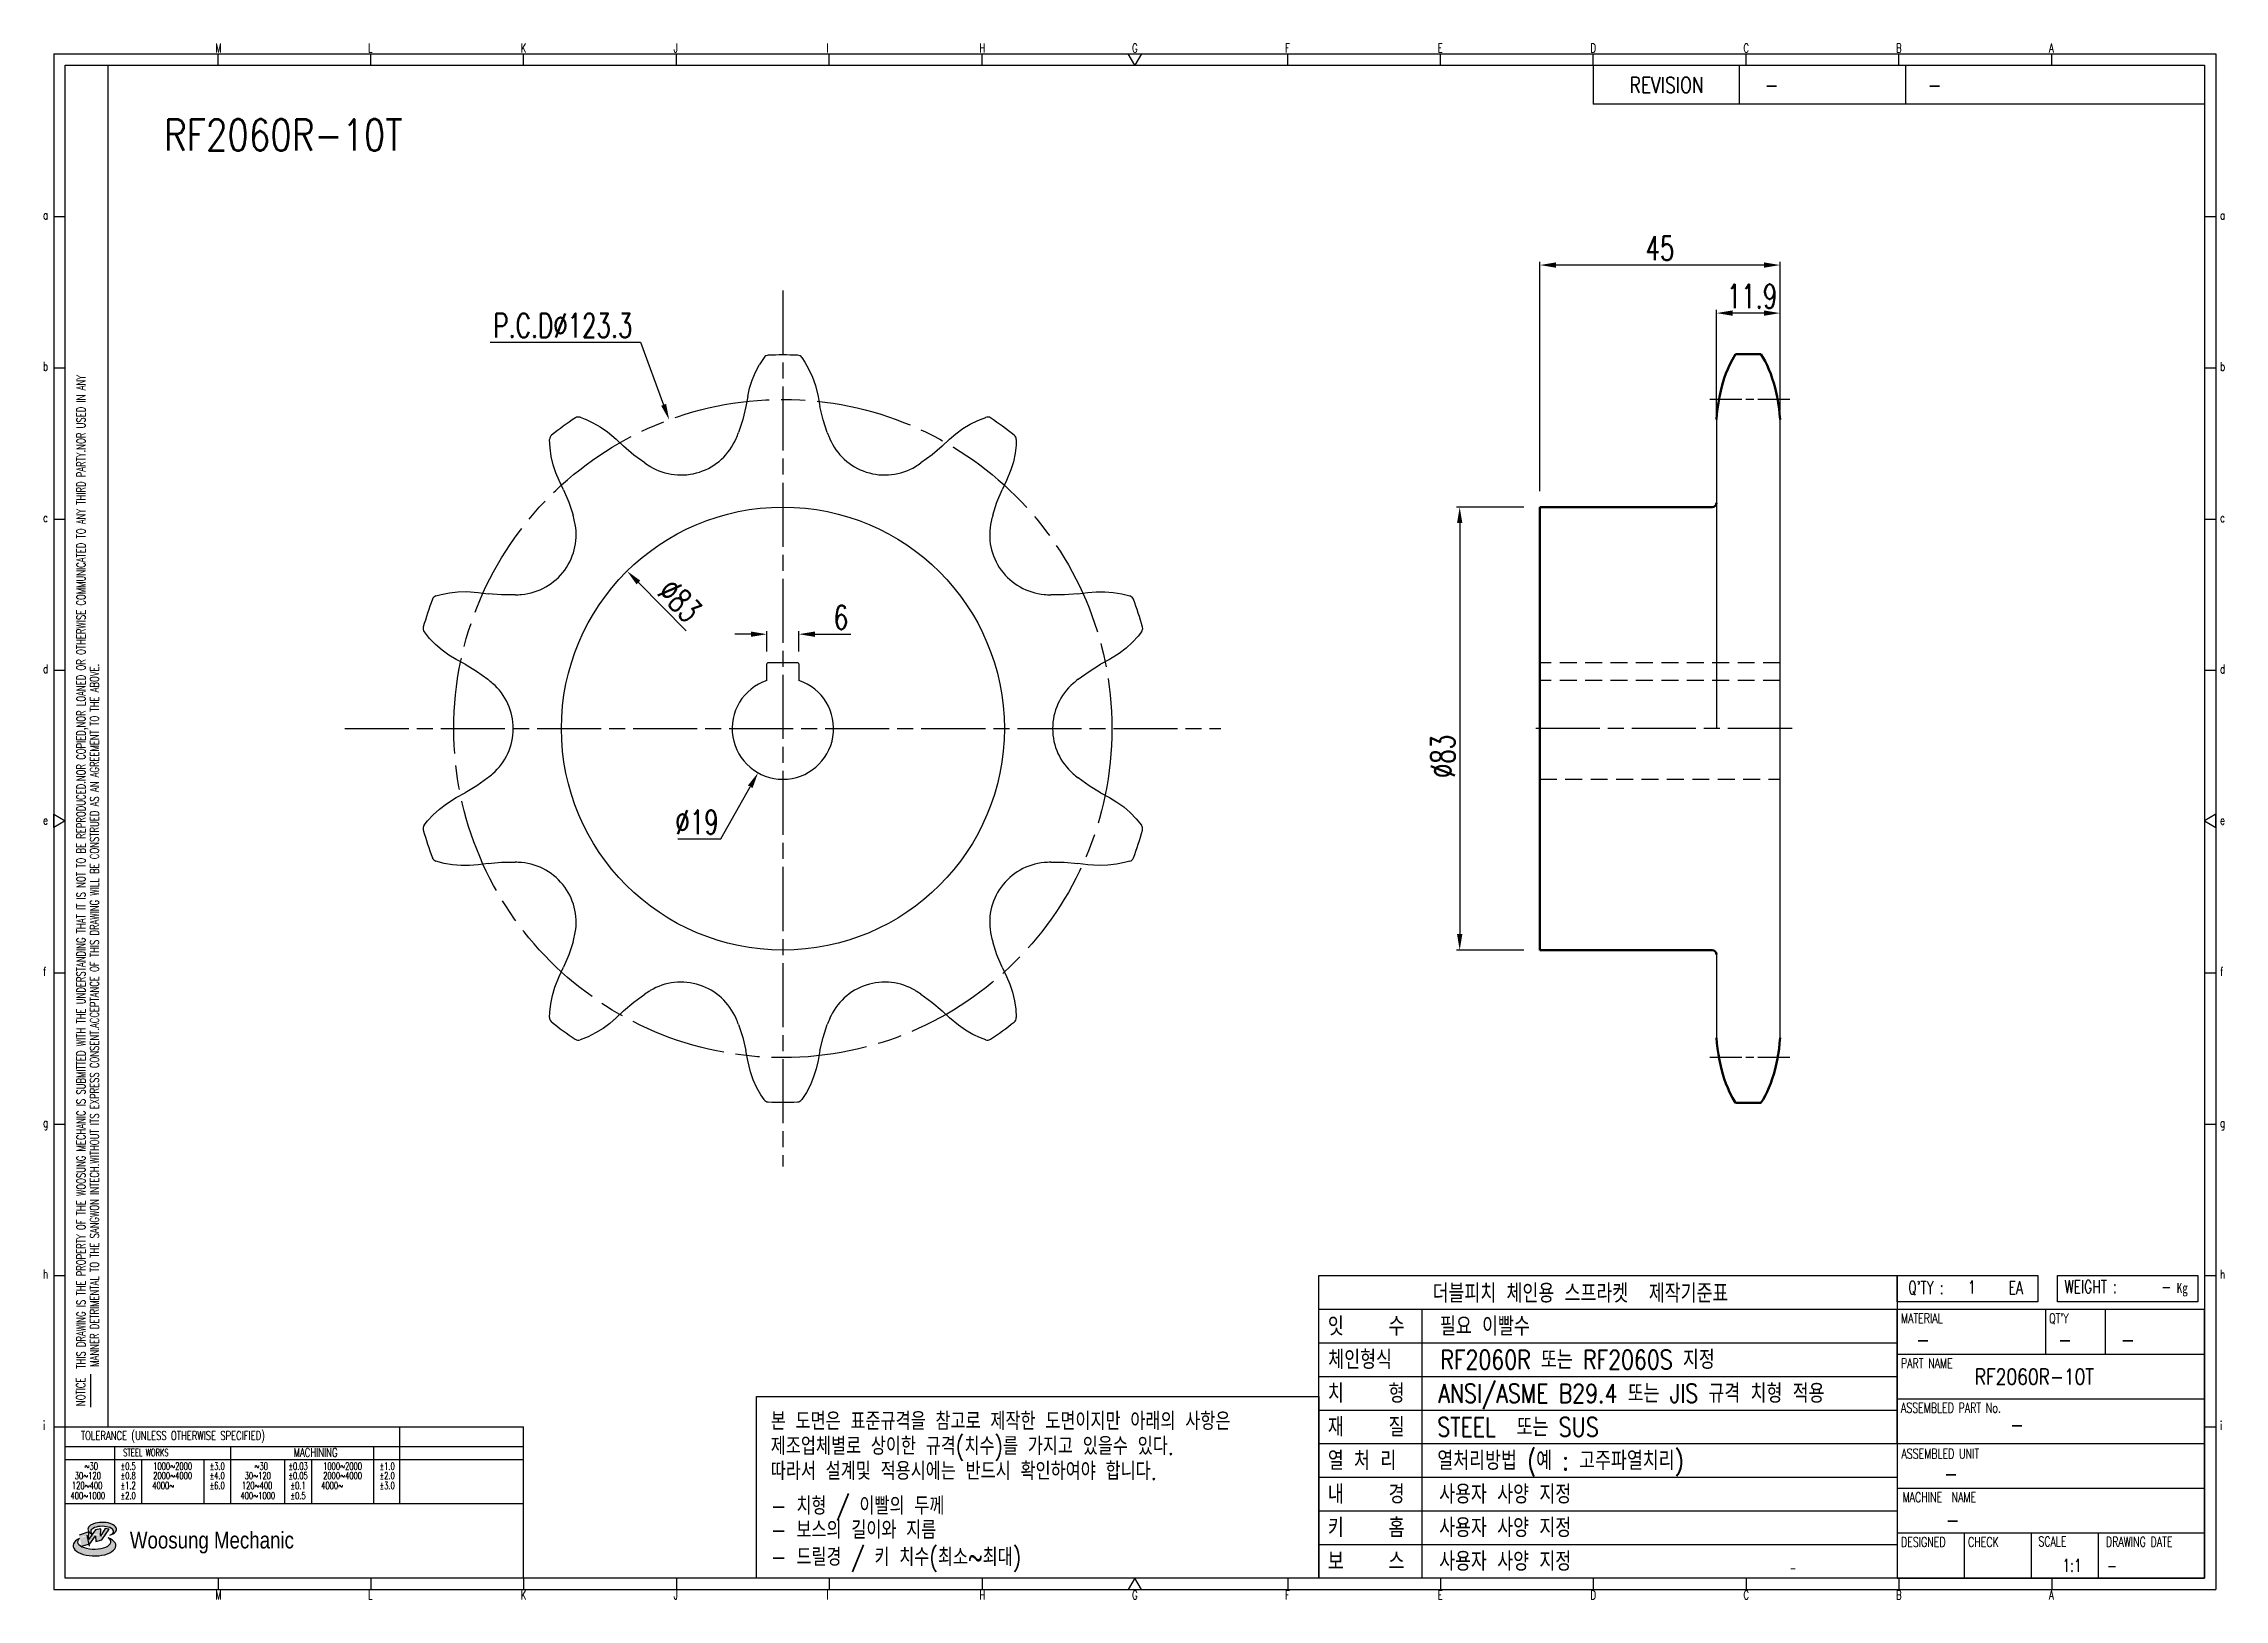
# Model space of a CAD drawing. Header units: millimetres. Extents: x -119 to 289, y -1904 to -1612.
import ezdxf
from ezdxf.enums import TextEntityAlignment as Align

# ---------------------------------------------------------------- set-up
doc = ezdxf.new("R2010")
doc.units = ezdxf.units.MM
for name, pattern in [('AM_ISO08W050', [18, 12, -1.5, 3, -1.5]), ('AM_ISO08W050x2', [9, 6, -0.75, 1.5, -0.75]), ('HIDDEN', [9.525, 6.35, -3.175])]:
    doc.linetypes.add(name, pattern=pattern)
for name, color, linetype, lineweight in [('AM_0', 7, 'Continuous', 50), ('CEN1', 1, 'AM_ISO08W050', 25), ('PEN_RF1', 6, 'AM_ISO08W050x2', 25)]:
    doc.layers.add(name, color=color, linetype=linetype, lineweight=lineweight)
for name, color, linetype in [('HIDDEN_RF1', 3, 'HIDDEN'), ('S-DIM', 7, 'Continuous'), ('TITLE', 7, 'Continuous'), ('도면레이아웃', 7, 'Continuous')]:
    doc.layers.add(name, color=color, linetype=linetype)
doc.styles.add('HAN', font='ROMANS.shx', dxfattribs={"width": 0.7, "bigfont": 'whgtxt.shx'})
doc.styles.add('HKD_ST2', font='romans.shx', dxfattribs={"width": 0.7, "height": 4, "bigfont": '@extfont2.shx'})
doc.styles.add('HSG', font='SIMPLEX.shx', dxfattribs={"width": 0.7, "bigfont": 'HSG.shx'})
doc.styles.add('ROMANS', font='romans.shx', dxfattribs={"width": 0.7, "bigfont": 'whgtxt.shx'})
doc.styles.add('SLDTEXTSTYLE4', font='arial.ttf', dxfattribs={"width": 0.8})
doc.dimstyles.new('RF-S3', dxfattribs={"dimscale": 3, "dimtxt": 1.5, "dimasz": 1, "dimexe": 0.2, "dimexo": 1, "dimgap": 0.3, "dimtad": 1, "dimtoh": 1, "dimdec": 1, "dimrnd": 0.01, "dimzin": 9, "dimdsep": 46, "dimtxsty": 'HSG', "dimcen": 0, "dimclrd": 1, "dimclre": 1, "dimclrt": 150, "dimazin": 2, "dimtp": 1, "dimtm": 1, "dimtfac": 0.5, "dimtdec": 1, "dimtofl": 0, "dimtmove": 0, "dimatfit": 3, "dimfxl": 0, "dimtvp": 1, "dimtolj": 2, "dimlwd": -1, "dimlwe": -1, "dimarcsym": 0})

# ---------------------------------------------------------------- blocks, each defined once
blk = doc.blocks.new('SUYWSHJH')
at = {"layer": '도면레이아웃'}
h = blk.add_hatch(color=10, dxfattribs=at)
h.paths.add_polyline_path([(1.544, 35.177), (1.554, 34.966), (1.779, 35.034), (2.054, 35.422), (1.908, 35.446), (1.728, 35.167), (1.741, 35.439), (1.547, 35.405), (1.292, 35.041), (1.295, 35.33), (0.943, 35.208), (1.03, 34.8), (1.336, 34.885)])
edge = h.paths.add_edge_path()
edge.add_ellipse((1.795, 35.421), major_axis=(-0.53, 0), ratio=0.487785, start_angle=122.36065, end_angle=403.39574)
edge.add_line((1.411, 35.244), (1.419, 35.261))
edge.add_ellipse((1.798, 35.344), major_axis=(-0.423, 0), ratio=0.444396, start_angle=131.58977, end_angle=386.19408, ccw=False)
edge = h.paths.add_edge_path()
edge.add_ellipse((1.512, 34.815), major_axis=(-0.793, 0), ratio=0.480113, start_angle=314.67633, end_angle=590.85213)
edge.add_ellipse((1.501, 34.958), major_axis=(-0.62, 0), ratio=0.43311, start_angle=331.7024, end_angle=574.42495, ccw=False)
for p, q in [((0, 90.118), (80.15, 90.118)), ((0, 90.118), (0, 33.191)), ((6.089, 89.693), (6.089, 90.118)), ((11.753, 89.693), (11.753, 90.118)), ((17.418, 89.693), (17.418, 90.118)), ((23.082, 89.693), (23.082, 90.118)), ((28.746, 89.693), (28.746, 90.118)), ((34.411, 89.693), (34.411, 90.118)), ((45.739, 89.693), (45.739, 90.118)), ((51.404, 89.693), (51.404, 90.118)), ((57.068, 89.693), (57.068, 90.118)), ((62.732, 89.693), (62.732, 90.118)), ((68.397, 89.693), (68.397, 90.118)), ((74.061, 89.693), (74.061, 90.118)), ((80.15, 90.118), (80.15, 33.191)), ((0, 84.085), (0.425, 84.085)), ((79.725, 84.085), (80.15, 84.085)), ((0, 78.478), (0.425, 78.478)), ((79.725, 78.478), (80.15, 78.478)), ((0, 72.87), (0.425, 72.87)), ((79.725, 72.87), (80.15, 72.87)), ((0, 67.262), (0.425, 67.262)), ((79.725, 67.262), (80.15, 67.262)), ((0, 56.047), (0.425, 56.047)), ((79.725, 56.047), (80.15, 56.047)), ((0, 50.439), (0.425, 50.439)), ((79.725, 50.439), (80.15, 50.439)), ((0, 44.832), (0.425, 44.832)), ((79.725, 44.832), (80.15, 44.832)), ((1.377, 39.947), (1.377, 41.174)), ((0, 39.224), (0.425, 39.224)), ((79.725, 39.224), (80.15, 39.224)), ((0, 33.191), (80.15, 33.191)), ((6.089, 33.616), (6.089, 33.191)), ((11.753, 33.616), (11.753, 33.191)), ((17.418, 33.616), (17.418, 33.191)), ((23.082, 33.616), (23.082, 33.191)), ((28.746, 33.616), (28.746, 33.191)), ((34.411, 33.616), (34.411, 33.191)), ((45.739, 33.616), (45.739, 33.191)), ((51.404, 33.616), (51.404, 33.191)), ((57.068, 33.616), (57.068, 33.191)), ((62.732, 33.616), (62.732, 33.191)), ((68.397, 33.616), (68.397, 33.191)), ((74.061, 33.616), (74.061, 33.191))]:
    blk.add_line(p, q)
at = {"color": 2}
for p, q in [((2.017, 39.224), (2.017, 89.693)), ((0.425, 39.224), (17.418, 39.224)), ((12.816, 39.224), (12.816, 36.382)), ((17.418, 33.616), (17.418, 39.224)), ((0.425, 38.487), (17.418, 38.487)), ((0.425, 38.012), (17.418, 38.012)), ((2.257, 38.487), (2.257, 36.382)), ((3.257, 38.012), (3.257, 36.382)), ((5.557, 38.012), (5.557, 36.382)), ((6.557, 38.5), (6.557, 36.382)), ((8.557, 38.012), (8.557, 36.382)), ((9.557, 38.026), (9.557, 36.382)), ((11.857, 38.487), (11.857, 36.382)), ((0.425, 36.382), (17.418, 36.382))]:
    blk.add_line(p, q, dxfattribs=at)
at = {"color": 6, "ltscale": 0.5}
for p, q in [((57.068, 89.693), (57.068, 88.246)), ((62.47, 89.693), (62.47, 88.246)), ((68.635, 89.693), (68.635, 88.246)), ((79.725, 88.246), (57.068, 88.246)), ((68.336, 38.59), (68.336, 43.563)), ((79.725, 43.563), (68.336, 43.563)), ((73.827, 43.563), (73.827, 41.905)), ((76.037, 43.563), (76.037, 41.905)), ((79.725, 38.59), (79.725, 43.563)), ((79.725, 41.905), (68.336, 41.905)), ((79.725, 40.248), (68.336, 40.248)), ((68.336, 38.59), (68.336, 33.616)), ((79.725, 38.59), (68.336, 38.59)), ((79.725, 33.616), (79.725, 38.59)), ((79.725, 36.932), (68.336, 36.932)), ((79.725, 35.274), (68.336, 35.274)), ((70.822, 33.616), (70.822, 35.274)), ((73.309, 33.616), (73.309, 35.274)), ((75.796, 33.616), (75.796, 35.274)), ((68.336, 33.616), (79.725, 33.616))]:
    blk.add_line(p, q, dxfattribs=at)
for points in [[(40.075, 89.693), (39.83, 90.118), (40.32, 90.118)], [(0.425, 89.693), (79.725, 89.693), (79.725, 33.616), (0.425, 33.616)], [(0.425, 61.679), (0, 61.433), (0, 61.924)], [(79.725, 61.679), (80.15, 61.433), (80.15, 61.924)], [(40.075, 33.616), (39.83, 33.191), (40.32, 33.191)]]:
    blk.add_lwpolyline(points, close=True)
at = {"layer": 'TITLE', "color": 20}
for p, q in [((68.336, 43.851), (68.336, 44.826)), ((68.336, 44.826), (73.54, 44.826)), ((73.54, 44.826), (73.54, 43.851)), ((74.277, 43.851), (74.277, 44.826)), ((74.277, 44.826), (79.481, 44.826)), ((79.481, 44.826), (79.481, 43.851)), ((73.54, 43.851), (68.336, 43.851)), ((79.481, 43.851), (74.277, 43.851))]:
    blk.add_line(p, q, dxfattribs=at)
at = {"layer": '도면레이아웃'}
for p, q in [((1.295, 35.33), (0.943, 35.208)), ((1.03, 34.8), (1.336, 34.885)), ((1.224, 35.208), (1.311, 34.8)), ((1.224, 35.208), (1.224, 35.208)), ((1.547, 35.405), (1.292, 35.041)), ((1.292, 35.041), (1.295, 35.33)), ((1.336, 34.885), (1.544, 35.177)), ((1.419, 35.261), (1.411, 35.244)), ((1.544, 35.177), (1.554, 34.966)), ((1.741, 35.439), (1.547, 35.405)), ((1.554, 34.966), (1.779, 35.034)), ((1.908, 35.446), (1.728, 35.167)), ((1.728, 35.167), (1.741, 35.439)), ((1.779, 35.034), (2.054, 35.422)), ((2.054, 35.422), (1.908, 35.446))]:
    blk.add_line(p, q, dxfattribs=at)
for centre, major_axis, ratio, start_param, end_param in [((1.795, 35.421), (-0.53, 0), 0.487785, 2.135596, 7.040584), ((1.512, 34.815), (-0.793, 0), 0.480113, 5.492138, 10.312315), ((1.501, 34.958), (-0.62, 0), 0.43311, 5.789299, 10.025607), ((1.798, 35.344), (-0.423, 0), 0.444396, 2.296675, 6.740358)]:
    blk.add_ellipse(centre, major_axis=major_axis, ratio=ratio, start_param=start_param, end_param=end_param, dxfattribs=at)
at = {"color": 4, "style": 'HKD_ST2', "width": 0.7}
for s, p in [('M', (5.988, 90.164)), ('L', (11.652, 90.164)), ('K', (17.316, 90.164)), ('J', (22.981, 90.164)), ('I', (28.645, 90.164)), ('H', (34.309, 90.164)), ('G', (39.974, 90.164)), ('F', (45.638, 90.164)), ('E', (51.302, 90.164)), ('D', (56.967, 90.164)), ('C', (62.631, 90.164)), ('B', (68.295, 90.164)), ('A', (73.96, 90.164)), ('a', (-0.395, 83.976)), ('a', (80.305, 83.97)), ('b', (-0.395, 78.368)), ('b', (80.305, 78.362)), ('c', (-0.395, 72.76)), ('c', (80.305, 72.754)), ('d', (-0.395, 67.153)), ('d', (80.305, 67.147)), ('e', (-0.395, 61.545)), ('e', (80.305, 61.539)), ('f', (-0.395, 55.937)), ('f', (80.305, 55.931)), ('g', (-0.395, 50.33)), ('g', (80.305, 50.324)), ('h', (-0.395, 44.722)), ('h', (80.305, 44.716)), ('i', (-0.395, 39.114)), ('i', (80.305, 39.108)), ('M', (5.988, 32.824)), ('L', (11.652, 32.824)), ('K', (17.316, 32.824)), ('J', (22.981, 32.824)), ('I', (28.645, 32.824)), ('H', (34.309, 32.824)), ('G', (39.974, 32.824)), ('F', (45.638, 32.824)), ('E', (51.302, 32.824)), ('D', (56.967, 32.824)), ('C', (62.631, 32.824)), ('B', (68.295, 32.824)), ('A', (73.96, 32.824))]:
    blk.add_text(s, height=0.326, dxfattribs=at).set_placement(p)
for s, height, style, width, p in [('REVISION', 0.5806, 'HAN', 0.8, (58.415, 88.664)), ('-', 0.581, 'HAN', 0.8, (63.426, 88.664)), ('-', 0.581, 'HAN', 0.8, (69.468, 88.664)), ("Q'TY : ", 0.4746, 'HKD_ST2', 0.7, (68.743, 44.143)), ('1', 0.475, 'HKD_ST2', 0.7, (70.957, 44.165)), ('EA', 0.4746, 'HKD_ST2', 0.7, (72.464, 44.143)), ('WEIGHT : ', 0.4746, 'HKD_ST2', 0.7, (74.536, 44.176)), ('-', 0.581, 'HAN', 0.8, (69.029, 42.157)), ('-', 0.581, 'HAN', 0.8, (74.289, 42.157)), ('-', 0.581, 'HAN', 0.8, (76.623, 42.157)), ('-', 0.581, 'HAN', 0.8, (72.515, 39.013)), ('-', 0.581, 'HAN', 0.8, (70.067, 37.189)), ('-', 0.581, 'HAN', 0.8, (70.126, 35.48)), ('1:1', 0.4746, 'HKD_ST2', 0.7, (74.458, 33.848)), ('-', 0.475, 'HKD_ST2', 0.7, (76.112, 33.837))]:
    blk.add_text(s, height=height, dxfattribs=dict(style=style, width=width)).set_placement(p)
at = {"color": 2, "style": 'HKD_ST2', "width": 0.7}
for s, p in [(' THIS DRAWING IS THE PROPERTY OF THE WOOSUNG MECHANIC IS SUBMITTED WITH THE UNDERSTANDING THAT IT IS NOT TO BE REPRODUCED.NOR COPIED,NOR LOANED OR OTHERWISE COMMUNICATED TO ANY THIRD PARTY.NOR USED IN ANY', (1.173, 41.217)), ('MANNER DETRIMENTAL TO THE SANGWON INTECH.WITHOUT ITS EXPRESS CONSENT.ACCEPTANCE OF THIS DRAWING WILL BE CONSTRUED AS AN AGREEMENT TO THE ABOVE.', (1.672, 41.447))]:
    blk.add_text(s, height=0.326266, rotation=90, dxfattribs=at).set_placement(p)
at = {"style": 'HKD_ST2', "width": 0.7}
blk.add_text('-', height=0.475, dxfattribs=at).set_placement((78.499, 44.176), align=Align.RIGHT)
at = {"color": 4, "style": 'HKD_ST2', "width": 0.7}
for s, height, p in [('MATERIAL', 0.3651, (68.474, 43.425)), ("QT'Y", 0.3651, (73.965, 43.425)), ('PART NAME', 0.3651, (68.474, 41.756)), ('ASSEMBLED PART No.', 0.36511, (68.474, 40.109)), ('ASSEMBLED UNIT', 0.36511, (68.49, 38.408)), ('MACHINE  NAME', 0.36511, (68.532, 36.794)), ('DESIGNED', 0.3651, (68.474, 35.136)), ('CHECK', 0.3651, (70.961, 35.136)), ('SCALE', 0.3651, (73.566, 35.153)), ('DRAWING DATE', 0.36511, (76.071, 35.141))]:
    blk.add_text(s, height=height, dxfattribs=at).set_placement(p, align=Align.TOP_LEFT)
at = {"style": 'HKD_ST2', "width": 0.7}
blk.add_text('NOTICE', height=0.3263, rotation=90, dxfattribs=at).set_placement((1.163, 39.988))
for s, height, style, width, p in [('TOLERANCE (UNLESS OTHERWISE SPECIFIED)', 0.32627, 'HKD_ST2', 0.7, (4.417, 38.896)), ('-', 0.326, 'ROMANS', 0.65, (64.469, 33.975))]:
    blk.add_text(s, height=height, dxfattribs=dict(style=style, width=width)).set_placement(p, align=Align.MIDDLE_CENTER)
at = {"color": 4, "style": 'HKD_ST2', "width": 0.7}
for s, height, p in [('STEEL WORKS', 0.26101, (3.416, 38.268)), ('MACHINING', 0.3263, (9.707, 38.27)), ('%%P0.5', 0.261, (2.757, 37.762)), ('%%P0.8', 0.261, (2.757, 37.411)), ('%%P3.0', 0.261, (6.057, 37.762)), ('%%P4.0', 0.261, (6.057, 37.411)), ('%%P0.03', 0.261, (9.057, 37.762)), ('%%P0.05', 0.261, (9.057, 37.411)), ('%%P1.0', 0.261, (12.357, 37.762)), ('%%P2.0', 0.261, (12.357, 37.411)), ('%%P1.2', 0.261, (2.757, 37.045)), ('%%P2.0', 0.261, (2.757, 36.67)), ('%%P6.0', 0.261, (6.057, 37.045)), ('%%P0.1', 0.261, (9.057, 37.045)), ('%%P0.5', 0.261, (9.057, 36.67)), ('%%P3.0', 0.261, (12.357, 37.045))]:
    blk.add_text(s, height=height, dxfattribs=at).set_placement(p, align=Align.MIDDLE)
for s, height, p in [('30%%126120', 0.261, (1.263, 37.411)), ('%%12630', 0.261, (1.389, 37.762)), ('2000%%1264000', 0.26101, (4.407, 37.411)), ('1000%%1262000', 0.26101, (4.407, 37.762)), ('30%%126120', 0.261, (7.563, 37.411)), ('%%12630', 0.261, (7.689, 37.762)), ('2000%%1264000', 0.26101, (10.707, 37.411)), ('1000%%1262000', 0.26101, (10.707, 37.762)), ('400%%1261000', 0.26101, (1.263, 36.67)), ('120%%126400', 0.26101, (1.237, 37.045)), ('4000%%126', 0.261, (4.061, 37.045)), ('400%%1261000', 0.26101, (7.563, 36.67)), ('120%%126400', 0.26101, (7.537, 37.045)), ('4000%%126', 0.261, (10.321, 37.045))]:
    blk.add_text(s, height=height, dxfattribs=at).set_placement(p, align=Align.MIDDLE_CENTER)
at = {"color": 1, "style": 'SLDTEXTSTYLE4', "width": 0.8}
blk.add_text('Woosung Mechanic', height=0.61957, dxfattribs=at).set_placement((2.822, 34.711))
at = {"layer": 'TITLE', "width": 0.8}
blk.add_text('Kg', height=0.3789, dxfattribs=at).set_placement((78.694, 44.176))
blk = doc.blocks.new('RF20603')
at = {"color": 150}
for p, q in [((1275.22, 18.47), (1365.55, 18.47)), ((1275.22, 18.47), (1365.55, 18.47)), ((1291.34, 18.47), (1291.34, -23.5)), ((1275.22, 13.23), (1365.55, 13.23)), ((1275.22, 7.98), (1365.55, 7.98)), ((1275.22, 2.73), (1365.55, 2.73)), ((1275.22, -2.51), (1365.55, -2.51)), ((1275.22, -7.76), (1365.55, -7.76)), ((1275.22, -13), (1365.55, -13)), ((1275.22, -18.25), (1365.55, -18.25))]:
    blk.add_line(p, q, dxfattribs=at)
blk.add_lwpolyline([(1275.22, 23.72), (1365.55, 23.72), (1365.55, -23.5), (1275.22, -23.5)], close=True, dxfattribs=at)
blk.add_lwpolyline([(1187.47, 4.85), (1275.22, 4.85), (1275.22, -23.5), (1187.47, -23.5)], close=True)
at = {"color": 150, "style": 'HAN', "width": 0.8}
for s, height, p in [('더블피치 체인용 스프라켓  제작기준표', 2.9346, (1293, 19.48)), ('잇    수 ', 2.935, (1276.65, 14.34)), ('필요 이빨수', 2.935, (1294.15, 14.34)), ('체인형식 ', 2.935, (1276.72, 9.12)), ('RF2060R 또는 RF2060S 지정', 2.9346, (1294.22, 9.12)), ('치    형', 2.935, (1276.65, 3.85)), ('ANSI/ASME B29.4 또는 JIS 규격 치형 적용', 2.9346, (1293.88, 3.85)), ('재    질', 2.935, (1276.65, -1.4)), ('STEEL  또는 SUS', 2.9346, (1293.74, -1.4)), ('열처리방법 (예 : 고주파열치리)', 2.9346, (1293.74, -6.64)), ('열 처 리', 2.935, (1276.65, -6.64)), ('내    경', 2.935, (1276.65, -11.89)), ('사용자 사양 지정', 2.935, (1294.03, -11.89)), ('키    홈', 2.935, (1276.65, -17.13)), ('사용자 사양 지정', 2.935, (1294.03, -17.13)), ('보    스', 2.935, (1276.65, -22.38)), ('사용자 사양 지정', 2.935, (1294.03, -22.38))]:
    blk.add_text(s, height=height, dxfattribs=at).set_placement(p)
at = {"style": 'HAN', "width": 0.8}
for s, p in [('본 도면은 표준규격을 참고로 제작한 도면이지만 아래의 사항은', (1189.67, -0.4)), ('제조업체별로 상이한 규격(치수)를 가지고 있을수 있다.', (1189.67, -4.29)), ('따라서 설계및 적용시에는 반드시 확인하여야 합니다.', (1189.67, -8.18)), ('- 치형 / 이빨의 두께', (1189.67, -13.62)), ('- 보스의 길이와 지름', (1189.67, -17.38)), ('- 드릴경 / 키 치수(최소~최대)', (1189.67, -21.61))]:
    blk.add_text(s, height=2.7767, dxfattribs=at).set_placement(p)
blk = doc.blocks.new('*U3')
for centre, start, end in [((2.52, 1.12), 69.8863, 123.7487), ((-1.86, -2.06), 128.2438, 182.9362)]:
    blk.add_arc(centre, 1, start, end)
blk = doc.blocks.new('*U4')
at = {"color": 0, "linetype": 'ByBlock', "lineweight": -2, "transparency": 16777216}
for p, rotation in [((159.82, -1671.16), 324), ((200.68, -1684.45), 287.9999999999999), ((93.68, -1719.18), 35.99999999999999), ((225.92, -1719.22), 251.9999999999999), ((93.67, -1762.15), 71.99999999999997), ((225.91, -1762.19), 215.9999999999999), ((118.92, -1796.92), 108), ((200.65, -1796.94), 180), ((159.78, -1810.21), 143.9999999999999)]:
    blk.add_blockref('*U3', p, dxfattribs=dict(at, rotation=rotation))
blk.add_blockref('*U3', (118.95, -1684.43), dxfattribs=at)
blk = doc.blocks.new('*D5')
at = {"layer": 'Defpoints', "color": 0, "transparency": 16777216}
for p in [(-2.07, -1682.84), (40.55, -1798.53)]:
    blk.add_point(p, dxfattribs=at)
at = {"layer": 'S-DIM', "color": 1, "transparency": 16777216}
for p, q in [((-35.62, -1668.32), (-7.42, -1668.32)), ((-7.42, -1668.32), (-3.11, -1680.03))]:
    blk.add_line(p, q, dxfattribs=at)
blk.add_solid([(-2.64, -1679.85), (-3.58, -1680.2), (-2.07, -1682.84)], dxfattribs=at)
at = {"layer": 'S-DIM', "color": 150, "transparency": 16777216, "insert": (-21.97, -1665.17), "char_height": 4.5, "attachment_point": 5, "style": 'HSG'}
blk.add_mtext('\\A2;P.C.D∅123.3', dxfattribs=at)
blk = doc.blocks.new('*D6')
at = {"layer": 'Defpoints', "color": 0, "transparency": 16777216}
for p in [(23.89, -1732.4), (14.59, -1748.97)]:
    blk.add_point(p, dxfattribs=at)
at = {"layer": 'S-DIM', "color": 1, "transparency": 16777216}
for p, q in [((7.64, -1761.36), (13.12, -1751.59)), ((-0.46, -1761.36), (7.64, -1761.36))]:
    blk.add_line(p, q, dxfattribs=at)
blk.add_solid([(12.69, -1751.34), (13.56, -1751.83), (14.59, -1748.97)], dxfattribs=at)
at = {"layer": 'S-DIM', "color": 150, "transparency": 16777216, "insert": (3.14, -1758.21), "char_height": 4.5, "attachment_point": 5, "style": 'HSG'}
blk.add_mtext('\\A2;∅19', dxfattribs=at)
blk = doc.blocks.new('*D7')
at = {"layer": 'Defpoints', "color": 0, "transparency": 16777216}
for p in [(194.16, -1662.85), (194.16, -1685.14), (206.06, -1684.11)]:
    blk.add_point(p, dxfattribs=at)
at = {"layer": 'S-DIM', "color": 1, "transparency": 16777216}
for p, q in [((194.16, -1682.14), (194.16, -1662.25)), ((203.06, -1662.85), (197.16, -1662.85)), ((206.06, -1681.11), (206.06, -1662.25))]:
    blk.add_line(p, q, dxfattribs=at)
for points in [[(197.16, -1662.35), (197.16, -1663.35), (194.16, -1662.85)], [(203.06, -1662.35), (203.06, -1663.35), (206.06, -1662.85)]]:
    blk.add_solid(points, dxfattribs=at)
at = {"layer": 'S-DIM', "color": 150, "transparency": 16777216, "insert": (200.81, -1659.7), "char_height": 4.5, "attachment_point": 5, "style": 'HSG'}
blk.add_mtext('\\A2;11.9', dxfattribs=at)
blk = doc.blocks.new('*D8')
at = {"layer": 'Defpoints', "color": 0, "transparency": 16777216}
for p in [(161.06, -1653.85), (206.06, -1684.11), (161.06, -1699.19)]:
    blk.add_point(p, dxfattribs=at)
at = {"layer": 'S-DIM', "color": 1, "transparency": 16777216}
for p, q in [((161.06, -1696.19), (161.06, -1653.25)), ((203.06, -1653.85), (164.06, -1653.85)), ((206.06, -1681.11), (206.06, -1653.25))]:
    blk.add_line(p, q, dxfattribs=at)
for points in [[(164.06, -1653.35), (164.06, -1654.35), (161.06, -1653.85)], [(203.06, -1653.35), (203.06, -1654.35), (206.06, -1653.85)]]:
    blk.add_solid(points, dxfattribs=at)
at = {"layer": 'S-DIM', "color": 150, "transparency": 16777216, "insert": (183.56, -1650.7), "char_height": 4.5, "attachment_point": 5, "style": 'HSG'}
blk.add_mtext('\\A2;45', dxfattribs=at)
blk = doc.blocks.new('*D9')
at = {"layer": 'Defpoints', "color": 0, "transparency": 16777216}
for p in [(161.06, -1699.19), (146.04, -1782.19), (161.06, -1782.19)]:
    blk.add_point(p, dxfattribs=at)
at = {"layer": 'S-DIM', "color": 1, "transparency": 16777216}
for p, q in [((158.06, -1699.19), (145.44, -1699.19)), ((146.04, -1702.19), (146.04, -1779.19)), ((158.06, -1782.19), (145.44, -1782.19))]:
    blk.add_line(p, q, dxfattribs=at)
for points in [[(145.54, -1702.19), (146.54, -1702.19), (146.04, -1699.19)], [(145.54, -1779.19), (146.54, -1779.19), (146.04, -1782.19)]]:
    blk.add_solid(points, dxfattribs=at)
at = {"layer": 'S-DIM', "color": 150, "transparency": 16777216, "insert": (142.89, -1745.91), "char_height": 4.5, "attachment_point": 5, "rotation": 90, "style": 'HSG'}
blk.add_mtext('\\A2;%%c83', dxfattribs=at)
blk = doc.blocks.new('*D10')
at = {"layer": 'Defpoints', "color": 0, "transparency": 16777216}
for p in [(-9.95, -1711.19), (48.43, -1770.18)]:
    blk.add_point(p, dxfattribs=at)
at = {"layer": 'S-DIM', "color": 1, "transparency": 16777216}
blk.add_line((1.13, -1722.38), (-7.84, -1713.32), dxfattribs=at)
blk.add_solid([(-7.48, -1712.97), (-8.19, -1713.67), (-9.95, -1711.19)], dxfattribs=at)
at = {"layer": 'S-DIM', "color": 150, "transparency": 16777216, "insert": (-0.06, -1716.7), "char_height": 4.5, "attachment_point": 5, "rotation": 314.6988, "style": 'HSG'}
blk.add_mtext('\\A2;∅83', dxfattribs=at)
blk = doc.blocks.new('*D11')
at = {"layer": 'Defpoints', "color": 0, "transparency": 16777216}
for p in [(22.24, -1723.01), (16.24, -1729.25), (22.24, -1729.25)]:
    blk.add_point(p, dxfattribs=at)
at = {"layer": 'S-DIM', "color": 1, "transparency": 16777216}
for p, q in [((13.24, -1723.01), (10.24, -1723.01)), ((16.24, -1726.25), (16.24, -1722.41)), ((22.24, -1726.25), (22.24, -1722.41)), ((25.24, -1723.01), (31.99, -1723.01))]:
    blk.add_line(p, q, dxfattribs=at)
for points in [[(13.24, -1722.51), (13.24, -1723.51), (16.24, -1723.01)], [(25.24, -1722.51), (25.24, -1723.51), (22.24, -1723.01)]]:
    blk.add_solid(points, dxfattribs=at)
at = {"layer": 'S-DIM', "color": 150, "transparency": 16777216, "insert": (30.12, -1719.86), "char_height": 4.5, "attachment_point": 5, "style": 'HSG'}
blk.add_mtext('\\A2;6', dxfattribs=at)

msp = doc.modelspace()

# ---------------------------------------------------------------- linework, layer by layer
for p, q in [((15.7, -1671.19), (14.84, -1672.51)), ((12.64, -1678.48), (12.29, -1680.35)), ((25.84, -1678.48), (26.19, -1680.35)), ((194.16, -1682.77), (194.16, -1740.69)), ((206.06, -1798.6), (206.06, -1682.77)), ((-11.98, -1686.48), (-10.6, -1687.79)), ((49.08, -1687.79), (50.47, -1686.48)), ((-21.84, -1695.96), (-22.66, -1694.24)), ((61.14, -1694.24), (60.33, -1695.96)), ((-37.88, -1715.19), (-35.99, -1715.43)), ((74.47, -1715.43), (76.36, -1715.19)), ((82.72, -1715.44), (84.24, -1715.85)), ((-40.29, -1728.65), (-41.96, -1727.74)), ((80.44, -1727.74), (78.77, -1728.65)), ((16.24, -1731.67), (16.24, -1728.59)), ((22.04, -1728.39), (16.44, -1728.39)), ((22.24, -1728.59), (22.24, -1731.67)), ((-41.96, -1753.63), (-40.29, -1752.72)), ((78.77, -1752.72), (80.44, -1753.63)), ((-44.24, -1765.94), (-45.76, -1765.53)), ((-35.99, -1765.94), (-37.88, -1766.19)), ((76.36, -1766.19), (74.47, -1765.94)), ((-22.66, -1787.13), (-21.84, -1785.41)), ((60.33, -1785.41), (61.14, -1787.13)), ((194.16, -1782.99), (194.16, -1798.6)), ((-10.6, -1793.58), (-11.98, -1794.89)), ((50.47, -1794.89), (49.08, -1793.58)), ((12.64, -1802.89), (12.29, -1801.02)), ((26.19, -1801.02), (25.84, -1802.89)), ((23.64, -1808.86), (22.78, -1810.18))]:
    msp.add_line(p, q)
for points in [[(12.64, -1678.48), (13, -1676.93), (13.48, -1675.42), (14.1, -1673.93), (14.84, -1672.51)], [(22.78, -1671.18), (23.36, -1672.04), (24.12, -1673.4), (24.78, -1674.86), (25.33, -1676.39), (25.84, -1678.48)], [(12.29, -1680.35), (11.72, -1682.8), (10.93, -1685.23)], [(27.55, -1685.23), (26.77, -1682.83), (26.19, -1680.35)], [(50.47, -1686.48), (51.67, -1685.44), (52.94, -1684.5), (54.32, -1683.66), (55.76, -1682.95), (57.23, -1682.38)], [(-22.66, -1694.24), (-23.28, -1692.77), (-23.78, -1691.27), (-24.15, -1689.7), (-24.39, -1688.12), (-24.47, -1686.55)], [(62.96, -1686.54), (62.92, -1687.57), (62.74, -1689.11), (62.42, -1690.69), (61.96, -1692.24), (61.14, -1694.24)], [(-6.63, -1690.93), (-8.68, -1689.45), (-10.6, -1687.79)], [(49.08, -1687.79), (47.18, -1689.43), (45.11, -1690.93)], [(-21.84, -1695.96), (-20.87, -1698.27), (-20.08, -1700.71)], [(58.56, -1700.71), (59.34, -1698.3), (60.33, -1695.96)], [(-45.77, -1715.84), (-44.77, -1715.56), (-43.25, -1715.25), (-41.65, -1715.07), (-40.03, -1715.03), (-37.88, -1715.19)], [(-30.93, -1715.64), (-33.46, -1715.65), (-35.99, -1715.43)], [(74.47, -1715.43), (71.97, -1715.65), (69.41, -1715.64)], [(76.36, -1715.19), (77.95, -1715.05), (79.53, -1715.04), (81.14, -1715.17), (82.72, -1715.44)], [(-41.96, -1727.74), (-43.33, -1726.92), (-44.61, -1725.99), (-45.83, -1724.94), (-46.96, -1723.8), (-47.94, -1722.58)], [(86.44, -1722.58), (85.8, -1723.39), (84.74, -1724.53), (83.56, -1725.61), (82.27, -1726.6), (80.44, -1727.74)], [(-40.29, -1728.65), (-38.14, -1729.95), (-36.07, -1731.46)], [(74.55, -1731.46), (76.59, -1729.97), (78.77, -1728.65)], [(-36.07, -1749.92), (-38.11, -1751.41), (-40.29, -1752.72)], [(78.77, -1752.72), (76.62, -1751.42), (74.55, -1749.92)], [(-47.96, -1758.8), (-47.32, -1757.98), (-46.26, -1756.84), (-45.08, -1755.76), (-43.79, -1754.77), (-41.96, -1753.63)], [(80.44, -1753.63), (81.81, -1754.45), (83.09, -1755.38), (84.32, -1756.43), (85.44, -1757.57), (86.43, -1758.79)], [(-37.88, -1766.19), (-39.47, -1766.32), (-41.05, -1766.33), (-42.66, -1766.2), (-44.24, -1765.94)], [(-35.99, -1765.94), (-33.49, -1765.72), (-30.93, -1765.73)], [(69.41, -1765.73), (71.94, -1765.72), (74.47, -1765.94)], [(84.25, -1765.53), (83.25, -1765.81), (81.73, -1766.12), (80.13, -1766.3), (78.51, -1766.34), (76.36, -1766.19)], [(-20.08, -1780.66), (-20.86, -1783.07), (-21.84, -1785.41)], [(60.33, -1785.41), (59.35, -1783.1), (58.56, -1780.66)], [(-24.48, -1794.83), (-24.44, -1793.8), (-24.26, -1792.26), (-23.93, -1790.68), (-23.47, -1789.13), (-22.66, -1787.13)], [(61.14, -1787.13), (61.77, -1788.6), (62.26, -1790.1), (62.63, -1791.67), (62.87, -1793.26), (62.95, -1794.83)], [(-10.6, -1793.58), (-8.7, -1791.94), (-6.63, -1790.44)], [(45.11, -1790.44), (47.16, -1791.92), (49.08, -1793.58)], [(-11.98, -1794.89), (-13.19, -1795.94), (-14.46, -1796.87), (-15.84, -1797.71), (-17.27, -1798.42), (-18.74, -1798.99)], [(10.93, -1796.14), (11.71, -1798.54), (12.29, -1801.02)], [(26.19, -1801.02), (26.76, -1798.57), (27.55, -1796.14)], [(57.23, -1799), (56.26, -1798.64), (54.85, -1797.99), (53.45, -1797.2), (52.11, -1796.28), (50.47, -1794.89)], [(15.7, -1810.19), (15.12, -1809.33), (14.37, -1807.98), (13.7, -1806.51), (13.16, -1804.99), (12.64, -1802.89)], [(25.84, -1802.89), (25.48, -1804.44), (25, -1805.95), (24.38, -1807.44), (23.64, -1808.86)]]:
    msp.add_lwpolyline(points)
msp.add_lwpolyline([(-18.75, -1682.37), (-17.79, -1682.72, -0.020375), (-17.76, -1682.74), (-16.37, -1683.38), (-14.97, -1684.17), (-13.63, -1685.09), (-11.98, -1686.48)], format="xyb")
msp.add_circle((19.24, -1740.69), 41.5)
for centre, radius, start, end in [((19.24, -1740.69), 70, 87.7487, 92.2438), ((19.24, -1740.69), 70, 123.7487, 128.2438), ((19.24, -1740.69), 70, 51.7487, 56.2438), ((0.16, -1681.97), 11.21, 239, 337), ((-16.21, -1675.02), 28.99, 337, 339.3799), ((54.69, -1675.02), 28.99, 200.6201, 203), ((38.32, -1681.97), 11.21, 203, 301), ((9.32, -1666.72), 28.99, 236.6201, 239), ((29.16, -1666.72), 28.99, 301, 303.3799), ((-30.71, -1704.4), 11.21, 275, 13), ((-48.03, -1708.4), 28.99, 13, 15.3799), ((69.19, -1704.4), 11.21, 167, 265), ((86.52, -1708.4), 28.99, 164.6201, 167), ((-32.26, -1686.68), 28.99, 272.6201, 275), ((70.74, -1686.68), 28.99, 265, 267.3799), ((19.24, -1740.69), 70, 159.7487, 164.2438), ((19.24, -1740.69), 70, 15.7487, 20.2438), ((-54.16, -1754.11), 28.99, 49, 51.3799), ((-42.5, -1740.69), 11.21, 311, 49), ((19.24, -1740.69), 9.5, 108.4085, 71.5915), ((16.44, -1728.59), 0.2, 90, 180), ((22.04, -1728.59), 0.2, 0, 90), ((80.98, -1740.69), 11.21, 131, 229), ((92.65, -1754.11), 28.99, 128.6201, 131), ((-54.16, -1727.26), 28.99, 308.6201, 311), ((92.65, -1727.26), 28.99, 229, 231.3799), ((19.24, -1740.69), 70, 195.7487, 200.2438), ((19.24, -1740.69), 70, 339.7487, 344.2438), ((-32.26, -1794.69), 28.99, 85, 87.3799), ((-30.71, -1776.97), 11.21, 347, 85), ((69.19, -1776.97), 11.21, 95, 193), ((70.74, -1794.69), 28.99, 92.6201, 95), ((-48.03, -1772.97), 28.99, 344.6201, 347), ((86.52, -1772.97), 28.99, 193, 195.3799), ((0.16, -1799.4), 11.21, 23, 121), ((38.32, -1799.4), 11.21, 59, 157), ((9.32, -1814.65), 28.99, 121, 123.3799), ((29.16, -1814.65), 28.99, 56.6201, 59), ((19.24, -1740.69), 70, 231.7487, 236.2438), ((-16.21, -1806.35), 28.99, 20.6201, 23), ((54.69, -1806.35), 28.99, 157, 159.3799), ((19.24, -1740.69), 70, 303.7487, 308.2438), ((19.24, -1740.69), 70, 267.7487, 272.2438)]:
    msp.add_arc(centre, radius, start, end)
at = {"layer": 'AM_0'}
for p, q in [((197.73, -1670.57), (202.49, -1670.57)), ((195.07, -1676.88), (194.69, -1678.55)), ((205.53, -1678.55), (205.15, -1676.88)), ((161.06, -1699.19), (193.36, -1699.19)), ((161.06, -1699.19), (161.06, -1782.19)), ((161.06, -1782.19), (193.36, -1782.19)), ((195.07, -1804.49), (194.69, -1802.82)), ((205.53, -1802.82), (205.15, -1804.49)), ((197.73, -1810.8), (202.49, -1810.8))]:
    msp.add_line(p, q, dxfattribs=at)
for points in [[(197.73, -1670.57), (197.16, -1671.52), (196.61, -1672.58), (196.26, -1673.36), (195.93, -1674.18), (195.62, -1675.05), (195.33, -1675.94), (195.07, -1676.88)], [(205.15, -1676.88), (204.89, -1675.96), (204.61, -1675.08), (204.31, -1674.23), (203.98, -1673.4), (203.63, -1672.62), (203.26, -1671.88), (202.88, -1671.21), (202.49, -1670.57)], [(194.16, -1682.77), (194.23, -1681.77), (194.34, -1680.73), (194.5, -1679.65), (194.69, -1678.55)], [(205.53, -1678.55), (205.72, -1679.64), (205.88, -1680.7), (205.99, -1681.75), (206.06, -1682.77)], [(194.16, -1798.6), (194.23, -1799.61), (194.34, -1800.64), (194.5, -1801.72), (194.69, -1802.82)], [(205.53, -1802.82), (205.72, -1801.73), (205.88, -1800.67), (205.99, -1799.62), (206.06, -1798.6)], [(197.73, -1810.8), (197.16, -1809.85), (196.61, -1808.79), (196.26, -1808.01), (195.93, -1807.19), (195.62, -1806.32), (195.33, -1805.43), (195.07, -1804.49)], [(205.15, -1804.49), (204.89, -1805.41), (204.61, -1806.29), (204.31, -1807.14), (203.98, -1807.97), (203.63, -1808.75), (203.26, -1809.49), (202.88, -1810.17), (202.49, -1810.8)]]:
    msp.add_lwpolyline(points, dxfattribs=at)
for centre, start, end in [((193.36, -1698.39), 270, 360), ((193.36, -1782.99), 0, 90)]:
    msp.add_arc(centre, 0.8, start, end, dxfattribs=at)
at = {"layer": 'CEN1', "color": 1, "linetype": 'AM_ISO08W050x2', "ltscale": 2}
for p, q in [((19.24, -1658.62), (19.24, -1822.75)), ((-62.83, -1740.69), (101.31, -1740.69)), ((208.31, -1740.69), (158.81, -1740.69))]:
    msp.add_line(p, q, dxfattribs=at)
at = {"layer": 'HIDDEN_RF1', "ltscale": 0.5}
for p, q in [((206.06, -1728.39), (161.06, -1728.39)), ((206.06, -1731.67), (161.06, -1731.67)), ((161.06, -1750.19), (206.06, -1750.19))]:
    msp.add_line(p, q, dxfattribs=at)
at = {"layer": 'PEN_RF1'}
for p, q in [((207.88, -1679.04), (192.34, -1679.04)), ((207.88, -1802.33), (192.34, -1802.33))]:
    msp.add_line(p, q, dxfattribs=at)
at = {"layer": 'PEN_RF1', "ltscale": 3}
msp.add_circle((19.24, -1740.69), 61.65, dxfattribs=at)

# ---------------------------------------------------------------- block references
for name, p, xscale, yscale, zscale in [('SUYWSHJH', (-117.37, -2069.74), 5.054399999999999, 5.054399999999999, 5.054399999999999), ('RF20603', (-1410.64, -1871.63), 1.2, 1.2, 1.2)]:
    msp.add_blockref(name, p, dxfattribs=dict(xscale=xscale, yscale=yscale, zscale=zscale))
msp.add_blockref('*U4', (-140.56, 0))

# ---------------------------------------------------------------- texts
at = {"style": 'HAN', "width": 0.8}
for height, p in [(5.8693, (-96.71, -1632.41)), (2.9346, (242.54, -1863.59))]:
    msp.add_text('RF2060R-10T', height=height, dxfattribs=at).set_placement(p)

# ---------------------------------------------------------------- dimensions: what is measured, and where the dimension line sits
at = {"layer": 'S-DIM'}
dim = msp.add_linear_dim(base=(161.06, -1653.85), p1=(206.06, -1684.11), p2=(161.06, -1699.19), angle=180, dimstyle='RF-S3', dxfattribs=at)
dim.commit()
dim.dimension.update_dxf_attribs({"geometry": '*D8', "text_midpoint": (183.56, -1650.7)})
dim = msp.add_linear_dim(base=(194.16, -1662.85), p1=(206.06, -1684.11), p2=(194.16, -1685.14), angle=180, dimstyle='RF-S3', dxfattribs=at)
dim.commit()
dim.dimension.update_dxf_attribs({"geometry": '*D7', "text_midpoint": (200.81, -1662.85), "dimtype": 128})
dim = msp.add_diameter_dim_2p(p1=(40.55, -1798.53), p2=(-2.07, -1682.84), text='P.C.D<>', dimstyle='RF-S3', dxfattribs=at)
dim.commit()
dim.dimension.update_dxf_attribs({"geometry": '*D5', "text_midpoint": (-21.97, -1668.32), "dimtype": 131})
dim = msp.add_linear_dim(base=(146.04, -1782.19), p1=(161.06, -1699.19), p2=(161.06, -1782.19), angle=90, text='%%c<>', dimstyle='RF-S3', dxfattribs=at)
dim.commit()
dim.dimension.update_dxf_attribs({"geometry": '*D9', "text_midpoint": (146.04, -1745.91), "dimtype": 128})
for p1, p2, picture, middle in [((48.43, -1770.18), (-9.95, -1711.19), '*D10', (-2.3, -1718.92)), ((23.89, -1732.4), (14.59, -1748.97), '*D6', (3.14, -1761.36))]:
    dim = msp.add_diameter_dim_2p(p1=p1, p2=p2, dimstyle='RF-S3', dxfattribs=at)
    dim.commit()
    dim.dimension.update_dxf_attribs({"geometry": picture, "text_midpoint": middle, "dimtype": 131})
dim = msp.add_linear_dim(base=(22.24, -1723.01), p1=(16.24, -1729.25), p2=(22.24, -1729.25), dimstyle='RF-S3', dxfattribs=at)
dim.commit()
dim.dimension.update_dxf_attribs({"geometry": '*D11', "text_midpoint": (30.12, -1723.01), "dimtype": 128})

doc.saveas('drawing.dxf')
